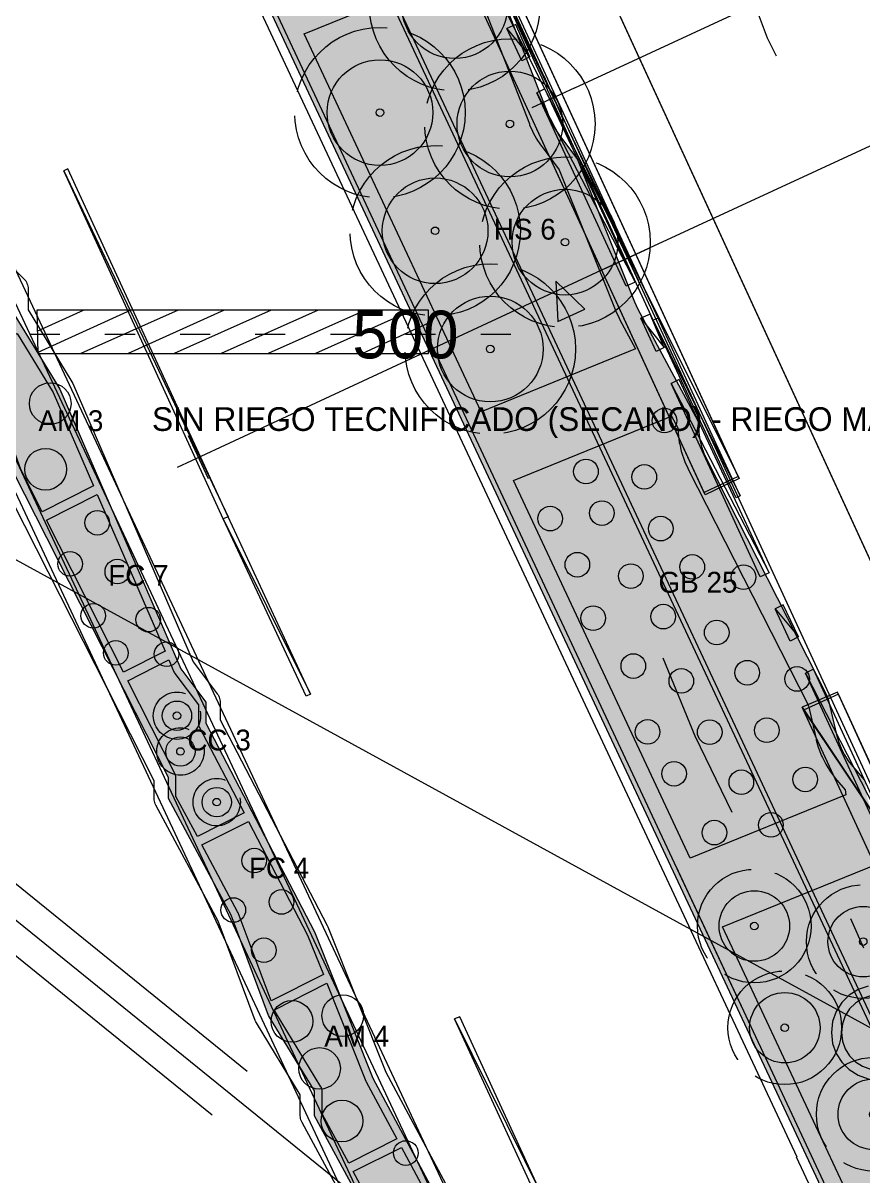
# Model space of a CAD drawing. Header units: metres. Extents: x 1 to 213, y 1 to 147.
# Drawn here: x 95.3 to 104.17, y 90.21 to 102.38 of the extents above; entities that cross this region are included whole.
import ezdxf

# ---------------------------------------------------------------- set-up
doc = ezdxf.new("R2010")
doc.units = ezdxf.units.M
doc.linetypes.add('DASHED', pattern=[1.524, 1.27, -0.254])
doc.layers.get('0').update_dxf_attribs({"lineweight": 0, "plot": 0})
for name, color, linetype, lineweight, plot in [('00-BASE-ARQUITECTURA', 8, 'Continuous', 0, False), ('00-BASE-TEXTO', 8, 'Continuous', 0, False), ('PJ-ARBUSTOS', 82, 'Continuous', 0, False), ('PJ-COPA-ADULTA', 8, 'DASHED', 0, False), ('PJ-CUBRESUELOS', 150, 'Continuous', 0, False), ('PJ-ETIQUETAS', 7, 'Continuous', 0, False), ('PJ-GRAVILLA', 42, 'Continuous', 0, False), ('PJ-HERBACEAS', 212, 'Continuous', 0, False), ('PJ-LIMITE-JARDIN', 7, 'Continuous', 0, False), ('PJ-MASAS', 92, 'Continuous', 0, False), ('PJ-MASAS-RELLENO', 92, 'Continuous', 0, False), ('PJ-RIEGO-SECTORES', 5, 'Continuous', 0, False), ('PJ-SECANO', 30, 'Continuous', 0, False)]:
    doc.layers.add(name, color=color, linetype=linetype, lineweight=lineweight, plot=plot)

# ---------------------------------------------------------------- blocks, each defined once
blk = doc.blocks.new('PJ_AM')
blk.add_circle((0, 0), 0.22)
for tag, p, height in [('CODIGO', (0.15, 0.15), 0.2), ('ESPECIE', (0.15, -0.1), 0.15), ('ZONA', (0.15, -0.3), 0.15)]:
    blk.add_attdef(tag, p, '', height=height)
blk = doc.blocks.new('PJ_FC')
blk.add_circle((0, 0), 0.13)
for tag, p, height in [('CODIGO', (0.15, 0.15), 0.2), ('ESPECIE', (0.15, -0.1), 0.15), ('ZONA', (0.15, -0.3), 0.15)]:
    blk.add_attdef(tag, p, '', height=height)
blk = doc.blocks.new('PJ_CC')
for radius in [0.155, 0.04]:
    blk.add_circle((0, 0), radius)
for tag, p, height in [('CODIGO', (0.15, 0.15), 0.2), ('ESPECIE', (0.15, -0.1), 0.15), ('ZONA', (0.15, -0.3), 0.15)]:
    blk.add_attdef(tag, p, '', height=height)
blk = doc.blocks.new('PJ_BA')
for radius in [0.372, 0.04]:
    blk.add_circle((0, 0), radius)
for tag, p, height in [('CODIGO', (0.15, 0.15), 0.2), ('ESPECIE', (0.15, -0.1), 0.15), ('ZONA', (0.15, -0.3), 0.15)]:
    blk.add_attdef(tag, p, '', height=height)
blk = doc.blocks.new('PJ_GB')
blk.add_circle((0, 0), 0.13)
for tag, p, height in [('CODIGO', (0.15, 0.15), 0.2), ('ESPECIE', (0.15, -0.1), 0.15), ('ZONA', (0.15, -0.3), 0.15)]:
    blk.add_attdef(tag, p, '', height=height)
blk = doc.blocks.new('PJ_HS')
for radius in [0.558, 0.04]:
    blk.add_circle((0, 0), radius)
for tag, p, height in [('CODIGO', (0.15, 0.15), 0.2), ('ESPECIE', (0.15, -0.1), 0.15), ('ZONA', (0.15, -0.3), 0.15)]:
    blk.add_attdef(tag, p, '', height=height)

msp = doc.modelspace()

# ---------------------------------------------------------------- hatches: boundary and pattern name
at = {"layer": 'PJ-GRAVILLA'}
h = msp.add_hatch(dxfattribs=at)
h.set_pattern_fill('GRAVEL', scale=0.03)
h.paths.add_polyline_path([(90.399, 107.685), (91.413, 106.759), (92.031, 105.966), (93.089, 104.069), (93.177, 103.628), (93.662, 102.835), (94.059, 101.732), (94.809, 100.409), (94.985, 99.792), (95.206, 99.571), (95.206, 99.307), (95.691, 98.513), (96.97, 95.559), (97.234, 95.206), (97.234, 94.985), (98.381, 92.781), (98.998, 91.237), (99.66, 90.002), (99.66, 89.782), (99.924, 89.473), (100.012, 89.076), (99.704, 88.768), (99.263, 88.988), (99.263, 89.209), (98.381, 90.84), (98.381, 91.105), (97.896, 91.899), (97.499, 92.957), (96.837, 94.192), (96.837, 94.412), (95.206, 97.631), (94.809, 98.734), (94.324, 99.527), (93.927, 100.63), (93.442, 101.424), (92.516, 103.584), (91.943, 104.158), (91.546, 104.29), (91.193, 104.643), (90.928, 104.687), (90.355, 105.084), (90.399, 107.685)])
h = msp.add_hatch(dxfattribs=at)
h.set_pattern_fill('GRAVEL', scale=0.03)
h.paths.add_polyline_path([(96.457, 105.666), (98.275, 106.618), (98.292, 106.626), (98.306, 106.613), (98.72, 106.2), (98.733, 106.186), (98.739, 106.168), (98.923, 105.579), (98.947, 105.515), (98.975, 105.453), (99.009, 105.393), (99.385, 104.792), (99.394, 104.775), (99.402, 104.757), (99.952, 103.304), (99.986, 103.227), (100.028, 103.153), (100.077, 103.085), (100.134, 103.022), (100.262, 102.893), (100.276, 102.878), (100.285, 102.859), (100.855, 101.394), (100.884, 101.327), (100.919, 101.264), (100.96, 101.203), (101.148, 100.953), (101.158, 100.938), (101.165, 100.922), (101.76, 99.436), (101.797, 99.356), (102.429, 98.178), (102.437, 98.16), (102.438, 98.141), (102.438, 98.131), (102.441, 98.056), (102.452, 97.982), (102.469, 97.909), (102.494, 97.838), (102.525, 97.769), (103.794, 95.272), (103.803, 95.249), (103.81, 95.226), (103.893, 94.868), (103.914, 94.794), (103.942, 94.722), (103.977, 94.653), (104.018, 94.588), (104.065, 94.527), (104.189, 94.383), (104.201, 94.368), (104.202, 94.333), (104.21, 94.253), (104.226, 94.175), (104.25, 94.099), (104.281, 94.026), (104.319, 93.956), (104.677, 93.369), (104.686, 93.353), (104.693, 93.337), (105.277, 91.836), (105.307, 91.768), (105.344, 91.702), (105.735, 91.077), (105.744, 91.06), (105.752, 91.042), (106.302, 89.59), (106.336, 89.513), (106.378, 89.439), (106.427, 89.37), (106.484, 89.307), (106.613, 89.178), (106.626, 89.164), (106.627, 89.145), (106.627, 89.137), (106.631, 89.062), (106.641, 88.986), (106.659, 88.913), (106.684, 88.841), (106.715, 88.772), (107.5, 87.241), (107.516, 87.207), (108.087, 85.779), (108.116, 85.715), (108.15, 85.654), (108.19, 85.596), (108.379, 85.344), (108.39, 85.328), (108.398, 85.309), (108.76, 84.302), (108.792, 84.227), (108.83, 84.156), (109.262, 83.449), (109.272, 83.431), (109.28, 83.413), (109.642, 82.406), (109.673, 82.331), (109.712, 82.26), (110.146, 81.551), (110.154, 81.535), (110.161, 81.519), (110.723, 80.075), (110.76, 79.993), (110.806, 79.916), (110.861, 79.845), (111.022, 79.657), (111.036, 79.639), (111.045, 79.619), (111.638, 78.094), (111.675, 78.012), (112.572, 76.303), (112.579, 76.288), (112.584, 76.271), (112.668, 75.906), (112.689, 75.832), (112.717, 75.76), (112.752, 75.692), (112.793, 75.627), (112.84, 75.566), (112.965, 75.42), (112.976, 75.406), (112.985, 75.39), (113.585, 74.103), (113.593, 74.083), (113.594, 74.078), (113.601, 74.011), (113.617, 73.934), (113.64, 73.86), (113.67, 73.787), (113.708, 73.718), (113.752, 73.653), (113.848, 73.524), (113.858, 73.51), (113.865, 73.494), (114.46, 72.008), (114.497, 71.927), (115.128, 70.749), (115.137, 70.732), (115.138, 70.712), (115.138, 70.709), (115.142, 70.632), (115.153, 70.555), (115.171, 70.48), (115.197, 70.407), (115.23, 70.336), (116.011, 68.853), (116.019, 68.835), (116.02, 68.802), (116.028, 68.722), (116.044, 68.644), (116.068, 68.568), (116.099, 68.494), (116.137, 68.424), (116.494, 67.839), (116.504, 67.821), (116.512, 67.802), (116.852, 66.857), (116.88, 66.79), (116.913, 66.726), (116.953, 66.665), (116.997, 66.608), (117.153, 66.426), (117.165, 66.41), (117.167, 66.37), (117.167, 66.37), (117.17, 66.313), (117.182, 66.235), (117.201, 66.158), (117.228, 66.084), (117.262, 66.012), (117.775, 65.06), (117.783, 65.043), (117.789, 65.025), (117.983, 64.407), (118.007, 64.339), (118.038, 64.274), (118.922, 62.589), (118.929, 62.574), (118.934, 62.557), (119.018, 62.192), (119.039, 62.118), (119.067, 62.046), (119.102, 61.977), (119.143, 61.912), (119.19, 61.851), (119.313, 61.709), (119.326, 61.691), (119.335, 61.672), (119.604, 61), (113.028, 61), (113.951, 62.424), (113.988, 62.487), (114.019, 62.554), (114.291, 63.213), (114.301, 63.235), (114.314, 63.255), (114.889, 64.045), (114.931, 64.11), (114.967, 64.179), (114.997, 64.251), (115.019, 64.326), (115.034, 64.402), (115.047, 64.494), (115.051, 64.514), (115.062, 64.531), (115.161, 64.657), (115.206, 64.722), (115.246, 64.792), (115.277, 64.865), (115.302, 64.941), (115.319, 65.019), (115.328, 65.099), (115.329, 65.179), (115.321, 65.258), (115.307, 65.337), (115.284, 65.413), (115.254, 65.487), (96.449, 105.64), (96.442, 105.657), (96.457, 105.666)])
at = {"layer": 'PJ-MASAS-RELLENO'}
for points in [[(99.971, 102.875), (99.979, 102.866), (100.089, 102.756), (100.65, 101.314), (100.653, 101.305), (100.683, 101.238), (100.692, 101.22), (100.727, 101.157), (100.737, 101.14), (100.778, 101.08), (100.784, 101.071), (100.966, 100.83), (101.556, 99.355), (101.56, 99.344), (101.598, 99.263), (101.603, 99.252), (101.771, 98.939), (100.141, 98.275), (98.272, 102.265), (99.917, 102.934), (99.971, 102.875)], [(95.62, 98.476), (96.046, 97.491), (95.505, 97.218), (95.279, 97.663), (94.884, 98.761), (94.881, 98.768), (94.877, 98.775), (94.811, 98.884), (95.239, 99.1), (95.62, 98.476)], [(102.219, 98.103), (102.222, 98.046), (102.224, 98.025), (102.234, 97.951), (102.238, 97.931), (102.255, 97.858), (102.261, 97.838), (102.286, 97.767), (102.293, 97.747), (102.324, 97.679), (102.328, 97.669), (103.595, 95.178), (103.596, 95.174), (103.597, 95.17), (103.679, 94.819), (103.681, 94.808), (103.702, 94.734), (103.709, 94.714), (103.737, 94.642), (103.745, 94.623), (103.78, 94.554), (103.791, 94.536), (103.832, 94.471), (103.844, 94.453), (103.891, 94.392), (103.898, 94.384), (103.987, 94.281), (103.992, 94.231), (103.992, 94.228), (102.349, 93.559), (100.481, 97.549), (102.151, 98.229), (102.219, 98.103)], [(96.802, 95.745), (96.364, 95.523), (95.55, 97.129), (96.086, 97.399), (96.802, 95.745)], [(96.896, 95.527), (96.901, 95.518), (96.906, 95.511), (97.154, 95.179), (97.154, 94.985), (97.155, 94.978), (97.156, 94.97), (97.158, 94.963), (97.16, 94.955), (97.163, 94.948), (97.637, 94.038), (97.144, 93.788), (96.917, 94.212), (96.917, 94.412), (96.917, 94.42), (96.916, 94.427), (96.914, 94.434), (96.912, 94.441), (96.909, 94.448), (96.409, 95.434), (96.842, 95.653), (96.896, 95.527)], [(98.308, 92.747), (98.474, 92.332), (97.923, 92.053), (97.574, 92.985), (97.569, 92.995), (97.191, 93.7), (97.683, 93.949), (98.308, 92.747)], [(104.487, 93.258), (104.489, 93.256), (104.49, 93.253), (105.072, 91.757), (105.076, 91.747), (105.106, 91.679), (105.115, 91.66), (105.152, 91.595), (105.157, 91.586), (105.545, 90.965), (105.547, 90.962), (105.548, 90.959), (106.096, 89.512), (106.1, 89.501), (106.111, 89.476), (104.558, 88.844), (102.689, 92.834), (104.337, 93.505), (104.487, 93.258)], [(98.924, 91.207), (98.928, 91.199), (99.251, 90.596), (98.743, 90.339), (98.461, 90.86), (98.461, 91.105), (98.461, 91.112), (98.46, 91.119), (98.458, 91.126), (98.456, 91.133), (98.453, 91.14), (98.449, 91.147), (97.968, 91.934), (97.959, 91.959), (98.511, 92.239), (98.924, 91.207)], [(99.58, 89.982), (99.58, 89.782), (99.58, 89.774), (99.581, 89.766), (99.583, 89.758), (99.586, 89.75), (99.59, 89.743), (99.594, 89.736), (99.599, 89.73), (99.85, 89.436), (99.893, 89.247), (99.411, 89.003), (99.343, 89.038), (99.343, 89.209), (99.342, 89.217), (99.341, 89.224), (99.339, 89.232), (99.337, 89.24), (99.333, 89.247), (98.79, 90.251), (99.298, 90.507), (99.58, 89.982)]]:
    msp.add_hatch(color=7, dxfattribs=at).paths.add_polyline_path(points)

# ---------------------------------------------------------------- linework, layer by layer
at = {"layer": '00-BASE-ARQUITECTURA'}
for points in [[(132.733, 32.681), (129.96, 38.513), (126.753, 45.678), (123.451, 52.758), (120.043, 60.007), (116.752, 67.225), (113.566, 74.21), (110.402, 81.365), (106.962, 88.477), (103.628, 95.705), (100.348, 102.806), (97.046, 109.993), (93.786, 117.105), (90.42, 124.481), (87.14, 131.54), (83.753, 138.843), (80.652, 145.574)], [(84.028, 140.663), (126.446, 48.45)], [(84.039, 140.642), (126.457, 48.429)], [(102.909, 91.959), (82.451, 135.647)], [(110.857, 74.623), (103.47, 90.403), (103.48, 90.403), (82.356, 135.498)], [(101.131, 101.695), (127.907, 114.088)], [(97.628, 108.945), (97.268, 108.775), (102.856, 97.589), (97.628, 108.945)], [(97.638, 108.924), (97.278, 108.754), (102.866, 97.568), (97.638, 108.924)], [(97.268, 108.775), (102.856, 97.589), (102.496, 97.42), (97.268, 108.775)], [(97.278, 108.754), (102.866, 97.568), (102.507, 97.398), (97.278, 108.754)], [(115.08, 106.087), (101.914, 100.002)], [(100.316, 102.933), (100.274, 102.912), (102.009, 99.261), (100.316, 102.933)], [(100.274, 102.912), (102.009, 99.261), (101.956, 99.24), (100.274, 102.912)], [(102.972, 102.732), (103.163, 102.224), (103.258, 102.034)], [(100.506, 102.362), (100.411, 102.32), (100.655, 102.023), (100.506, 102.362)], [(100.411, 102.32), (100.655, 102.023), (100.57, 101.981), (100.411, 102.32)], [(100.803, 101.822), (101.004, 101.367)], [(101.131, 101.695), (100.676, 101.484)], [(100.813, 101.685), (100.729, 101.642), (101.766, 99.642), (100.813, 101.685)], [(100.729, 101.642), (101.766, 99.642), (101.671, 99.6), (100.729, 101.642)], [(95.776, 100.838), (95.733, 100.817), (97.469, 97.166), (95.776, 100.838)], [(95.733, 100.817), (97.469, 97.166), (97.416, 97.144), (95.733, 100.817)], [(104.581, 91.821), (104.348, 91.715), (88.769, 100.245)], [(93.913, 100.214), (99.205, 88.911)], [(94.051, 100.277), (99.332, 88.985)], [(100.104, 89.355), (95.014, 100.214)], [(99.967, 89.292), (94.876, 100.15)], [(101.586, 100.118), (101.798, 99.663)], [(101.798, 99.663), (101.586, 100.118)], [(101.914, 100.002), (101.459, 99.79)], [(101.459, 99.79), (101.914, 100.002)], [(101.459, 99.79), (97.384, 97.896)], [(100.93, 99.653), (100.951, 99.229), (101.237, 99.356), (100.93, 99.653)], [(95.945, 99.346), (95.448, 99.123)], [(96.442, 99.346), (95.458, 98.901)], [(96.94, 99.346), (95.913, 98.891)], [(97.427, 99.346), (96.411, 98.891)], [(97.924, 99.346), (96.897, 98.891)], [(98.421, 99.346), (97.395, 98.891)], [(98.919, 99.346), (97.892, 98.891)], [(99.416, 99.346), (98.39, 98.891)], [(101.925, 99.303), (101.829, 99.261), (102.073, 98.954), (101.925, 99.303)], [(101.829, 99.261), (102.073, 98.954), (101.988, 98.912), (101.829, 99.261)], [(102.009, 99.261), (101.956, 99.24), (102.877, 97.388), (102.009, 99.261)], [(101.956, 99.24), (102.877, 97.388), (102.835, 97.367), (101.956, 99.24)], [(99.586, 99.208), (98.887, 98.891)], [(95.373, 99.092), (95.691, 99.092)], [(96.167, 99.092), (96.485, 99.092)], [(96.961, 99.092), (97.278, 99.092)], [(97.755, 99.092), (98.072, 99.092)], [(98.548, 99.092), (98.866, 99.092)], [(99.342, 99.092), (99.66, 99.092)], [(100.136, 99.092), (100.453, 99.092)], [(102.231, 98.615), (102.147, 98.573), (103.184, 96.573), (102.231, 98.615)], [(102.147, 98.573), (103.184, 96.573), (103.089, 96.531), (102.147, 98.573)], [(97.046, 98.023), (97.257, 97.568)], [(97.384, 97.896), (96.929, 97.684)], [(97.469, 97.166), (97.416, 97.144), (98.337, 95.292), (97.469, 97.166)], [(97.416, 97.144), (98.337, 95.292), (98.294, 95.271), (97.416, 97.144)], [(103.332, 96.234), (103.247, 96.192), (103.491, 95.896), (103.332, 96.234)], [(103.247, 96.192), (103.491, 95.896), (103.406, 95.853), (103.247, 96.192)], [(102.792, 94.043), (102.401, 94.848), (102.062, 95.673)], [(103.65, 95.557), (103.565, 95.515), (104.592, 93.514), (103.65, 95.557)], [(103.565, 95.515), (104.592, 93.514), (104.507, 93.472), (103.565, 95.515)], [(106.116, 84.085), (92.156, 95.388)], [(97.3, 90.847), (92.463, 94.763), (92.833, 95.229), (97.67, 91.313)], [(103.904, 95.313), (103.533, 95.155), (104.941, 93.049), (103.904, 95.313)], [(103.914, 95.292), (103.544, 95.123), (104.962, 93.017), (103.914, 95.292)], [(103.533, 95.155), (104.941, 93.049), (104.581, 92.879), (103.533, 95.155)], [(103.544, 95.123), (104.962, 93.017), (104.592, 92.858), (103.544, 95.123)], [(115.471, 65.109), (102.2, 93.472)], [(104.041, 92.922), (104.179, 92.615)], [(104.228, 92.21), (104.122, 92.172), (104.028, 92.113), (103.951, 92.035), (103.891, 91.941), (103.853, 91.836), (103.84, 91.72), (103.853, 91.605), (103.891, 91.499), (103.951, 91.406), (104.028, 91.328), (104.122, 91.269), (104.228, 91.231)], [(104.252, 92.107), (104.168, 92.077), (104.095, 92.03), (104.033, 91.969), (103.986, 91.895), (103.956, 91.811), (103.946, 91.72), (103.956, 91.629), (103.986, 91.546), (104.033, 91.472), (104.095, 91.411), (104.168, 91.364), (104.252, 91.334)], [(99.914, 91.884), (99.861, 91.863), (100.782, 90.001), (99.914, 91.884)], [(99.861, 91.863), (100.782, 90.001), (100.729, 89.979), (99.861, 91.863)]]:
    msp.add_lwpolyline(points, dxfattribs=at)
for points in [[(97.564, 106.077), (116.656, 65.299), (116.709, 65.32), (97.607, 106.098)], [(99.586, 99.346), (95.448, 99.346), (95.458, 98.891), (99.586, 98.891)]]:
    msp.add_lwpolyline(points, close=True, dxfattribs=at)
at = {"layer": 'PJ-COPA-ADULTA'}
for centre, radius in [((99.862, 102.562), 0.9), ((99.072, 101.433), 0.9), ((100.444, 101.313), 0.9), ((99.655, 100.185), 0.9), ((101.027, 100.065), 0.9), ((100.237, 98.937), 0.9), ((96.928, 95.065), 0.25), ((96.965, 94.687), 0.25), ((97.348, 94.152), 0.25), ((103.026, 92.844), 0.6), ((104.176, 92.679), 0.6), ((103.348, 91.77), 0.6), ((104.282, 90.856), 0.6)]:
    msp.add_circle(centre, radius, dxfattribs=at)
at = {"layer": 'PJ-LIMITE-JARDIN'}
for points in [[(115.254, 65.487), (96.449, 105.64)], [(99.263, 89.209), (98.381, 90.84), (98.381, 91.105), (97.896, 91.899), (97.499, 92.957), (96.837, 94.192), (96.837, 94.412), (95.206, 97.631), (94.809, 98.734), (94.324, 99.527), (93.927, 100.63), (93.442, 101.424), (92.516, 103.584)], [(93.662, 102.835), (94.059, 101.732), (94.809, 100.409), (94.985, 99.792), (95.206, 99.571), (95.206, 99.307), (95.691, 98.513), (96.97, 95.559), (97.234, 95.206), (97.234, 94.985), (98.381, 92.781), (98.998, 91.237), (99.66, 90.002)], [(100.285, 102.859), (100.855, 101.394), (100.884, 101.327), (100.919, 101.264), (100.96, 101.203), (101.148, 100.953), (101.158, 100.938), (101.165, 100.922), (101.76, 99.436), (101.797, 99.356), (102.429, 98.178), (102.437, 98.16), (102.438, 98.141), (102.438, 98.131), (102.441, 98.056), (102.452, 97.982), (102.469, 97.909), (102.494, 97.838), (102.525, 97.769), (103.794, 95.272), (103.803, 95.249), (103.81, 95.226), (103.893, 94.868), (103.914, 94.794), (103.942, 94.722), (103.977, 94.653), (104.018, 94.588), (104.065, 94.527), (104.189, 94.383)]]:
    msp.add_lwpolyline(points, dxfattribs=at)
at = {"layer": 'PJ-MASAS'}
for points in [[(99.971, 102.875), (99.979, 102.866), (100.089, 102.756), (100.65, 101.314), (100.653, 101.305), (100.683, 101.238), (100.692, 101.22), (100.727, 101.157), (100.737, 101.14), (100.778, 101.08), (100.784, 101.071), (100.966, 100.83), (101.556, 99.355), (101.56, 99.344), (101.598, 99.263), (101.603, 99.252), (101.771, 98.939), (100.141, 98.275), (98.272, 102.265), (99.917, 102.934), (99.971, 102.875)], [(95.62, 98.476), (96.046, 97.491), (95.505, 97.218), (95.279, 97.663), (94.884, 98.761), (94.881, 98.768), (94.877, 98.775), (94.811, 98.884), (95.239, 99.1), (95.62, 98.476)], [(102.219, 98.103), (102.222, 98.046), (102.224, 98.025), (102.234, 97.951), (102.238, 97.931), (102.255, 97.858), (102.261, 97.838), (102.286, 97.767), (102.293, 97.747), (102.324, 97.679), (102.328, 97.669), (103.595, 95.178), (103.596, 95.174), (103.597, 95.17), (103.679, 94.819), (103.681, 94.808), (103.702, 94.734), (103.709, 94.714), (103.737, 94.642), (103.745, 94.623), (103.78, 94.554), (103.791, 94.536), (103.832, 94.471), (103.844, 94.453), (103.891, 94.392), (103.898, 94.384), (103.987, 94.281), (103.992, 94.231), (103.992, 94.228), (102.349, 93.559), (100.481, 97.549), (102.151, 98.229), (102.219, 98.103)], [(96.802, 95.745), (96.364, 95.523), (95.55, 97.129), (96.086, 97.399), (96.802, 95.745)], [(96.896, 95.527), (96.901, 95.518), (96.906, 95.511), (97.154, 95.179), (97.154, 94.985), (97.155, 94.978), (97.156, 94.97), (97.158, 94.963), (97.16, 94.955), (97.163, 94.948), (97.637, 94.038), (97.144, 93.788), (96.917, 94.212), (96.917, 94.412), (96.917, 94.42), (96.916, 94.427), (96.914, 94.434), (96.912, 94.441), (96.909, 94.448), (96.409, 95.434), (96.842, 95.653), (96.896, 95.527)], [(98.308, 92.747), (98.474, 92.332), (97.923, 92.053), (97.574, 92.985), (97.569, 92.995), (97.191, 93.7), (97.683, 93.949), (98.308, 92.747)], [(104.487, 93.258), (104.489, 93.256), (104.49, 93.253), (105.072, 91.757), (105.076, 91.747), (105.106, 91.679), (105.115, 91.66), (105.152, 91.595), (105.157, 91.586), (105.545, 90.965), (105.547, 90.962), (105.548, 90.959), (106.096, 89.512), (106.1, 89.501), (106.111, 89.476), (104.558, 88.844), (102.689, 92.834), (104.337, 93.505), (104.487, 93.258)], [(98.924, 91.207), (98.928, 91.199), (99.251, 90.596), (98.743, 90.339), (98.461, 90.86), (98.461, 91.105), (98.461, 91.112), (98.46, 91.119), (98.458, 91.126), (98.456, 91.133), (98.453, 91.14), (98.449, 91.147), (97.968, 91.934), (97.959, 91.959), (98.511, 92.239), (98.924, 91.207)], [(99.58, 89.982), (99.58, 89.782), (99.58, 89.774), (99.581, 89.766), (99.583, 89.758), (99.586, 89.75), (99.59, 89.743), (99.594, 89.736), (99.599, 89.73), (99.85, 89.436), (99.893, 89.247), (99.411, 89.003), (99.343, 89.038), (99.343, 89.209), (99.342, 89.217), (99.341, 89.224), (99.339, 89.232), (99.337, 89.24), (99.333, 89.247), (98.79, 90.251), (99.298, 90.507), (99.58, 89.982)]]:
    msp.add_lwpolyline(points, close=True, dxfattribs=at)
at = {"layer": 'PJ-RIEGO-SECTORES'}
for points in [[(115.254, 65.487), (96.449, 105.64)], [(100.285, 102.859), (100.855, 101.394), (100.884, 101.327), (100.919, 101.264), (100.96, 101.203), (101.148, 100.953), (101.158, 100.938), (101.165, 100.922), (101.76, 99.436), (101.797, 99.356), (102.429, 98.178), (102.437, 98.16), (102.438, 98.141), (102.438, 98.131), (102.441, 98.056), (102.452, 97.982), (102.469, 97.909), (102.494, 97.838), (102.525, 97.769), (103.794, 95.272), (103.803, 95.249), (103.81, 95.226), (103.893, 94.868), (103.914, 94.794), (103.942, 94.722), (103.977, 94.653), (104.018, 94.588), (104.065, 94.527), (104.189, 94.383)]]:
    msp.add_lwpolyline(points, dxfattribs=at)
at = {"layer": 'PJ-SECANO'}
for points in [[(95.119, 99.871), (95.312, 99.678), (95.322, 99.667), (95.331, 99.655), (95.338, 99.642), (95.344, 99.629), (95.349, 99.615), (95.353, 99.601), (95.355, 99.586), (95.356, 99.571), (95.356, 99.349), (95.819, 98.591), (95.829, 98.573), (97.1, 95.634), (97.354, 95.296), (97.362, 95.284), (97.369, 95.272), (97.374, 95.26), (97.379, 95.247), (97.382, 95.233), (97.384, 95.22), (97.384, 95.206), (97.384, 95.022), (98.514, 92.85), (98.52, 92.836), (99.134, 91.301), (99.792, 90.073)], [(99.113, 89.171), (98.249, 90.769), (98.242, 90.782), (98.237, 90.796), (98.234, 90.811), (98.232, 90.825), (98.231, 90.84), (98.231, 91.063), (97.768, 91.82), (97.761, 91.833), (97.755, 91.846), (97.362, 92.895), (96.705, 94.121), (96.699, 94.134), (96.694, 94.148), (96.69, 94.162), (96.688, 94.177), (96.687, 94.192), (96.687, 94.376), (95.072, 97.563)]]:
    msp.add_lwpolyline(points, dxfattribs=at)

# ---------------------------------------------------------------- block references
at = {"layer": 'PJ-ARBUSTOS'}
for name, p in [('PJ_HS', (99.862, 102.562)), ('PJ_HS', (99.072, 101.433)), ('PJ_HS', (100.444, 101.313)), ('PJ_HS', (99.655, 100.185)), ('PJ_HS', (101.027, 100.065)), ('PJ_HS', (100.237, 98.937)), ('PJ_CC', (96.928, 95.065)), ('PJ_CC', (96.965, 94.687)), ('PJ_CC', (97.348, 94.152)), ('PJ_BA', (103.026, 92.844)), ('PJ_BA', (104.176, 92.679)), ('PJ_BA', (103.348, 91.77)), ('PJ_BA', (104.282, 90.856))]:
    msp.add_blockref(name, p, dxfattribs=at)
at = {"layer": 'PJ-CUBRESUELOS'}
for name, p in [('PJ_GB', (102.077, 98.181)), ('PJ_GB', (101.248, 97.643)), ('PJ_GB', (101.864, 97.586)), ('PJ_GB', (100.87, 97.146)), ('PJ_GB', (101.416, 97.204)), ('PJ_FC', (96.086, 97.102)), ('PJ_GB', (102.038, 97.04)), ('PJ_FC', (95.799, 96.668)), ('PJ_GB', (101.157, 96.659)), ('PJ_FC', (96.298, 96.587)), ('PJ_GB', (101.722, 96.539)), ('PJ_GB', (102.371, 96.636)), ('PJ_GB', (102.912, 96.528)), ('PJ_FC', (96.044, 96.12)), ('PJ_FC', (96.625, 96.079)), ('PJ_GB', (101.324, 96.095)), ('PJ_GB', (102.064, 96.111)), ('PJ_GB', (102.629, 95.943)), ('PJ_FC', (96.282, 95.728)), ('PJ_FC', (96.818, 95.714)), ('PJ_GB', (101.748, 95.589)), ('PJ_GB', (102.951, 95.519)), ('PJ_GB', (103.478, 95.453)), ('PJ_GB', (102.255, 95.432)), ('PJ_GB', (101.899, 94.894)), ('PJ_GB', (102.555, 94.891)), ('PJ_GB', (103.158, 94.911)), ('PJ_GB', (102.179, 94.452)), ('PJ_GB', (102.889, 94.362)), ('PJ_GB', (103.564, 94.392)), ('PJ_GB', (103.201, 93.912)), ('PJ_GB', (102.605, 93.83)), ('PJ_FC', (97.744, 93.535)), ('PJ_FC', (97.523, 93.013)), ('PJ_FC', (98.032, 93.098)), ('PJ_FC', (97.846, 92.588)), ('PJ_FC', (99.345, 90.447))]:
    msp.add_blockref(name, p, dxfattribs=at)
at = {"layer": 'PJ-HERBACEAS'}
for p in [(95.589, 98.361), (95.541, 97.667), (98.143, 91.837), (98.679, 91.898), (98.434, 91.34), (98.671, 90.785)]:
    msp.add_blockref('PJ_AM', p, dxfattribs=at)

# ---------------------------------------------------------------- texts
at = {"layer": '00-BASE-TEXTO'}
msp.add_text('500', height=0.503, dxfattribs=at).set_placement((98.781, 98.838))
at = {"layer": 'PJ-ETIQUETAS'}
for s, p in [('HS 6', (100.275, 100.092)), ('AM 3', (95.464, 98.07)), ('FC 7', (96.202, 96.437)), ('GB 25', (102.014, 96.364)), ('CC 3', (97.038, 94.698)), ('FC 4', (97.688, 93.347)), ('AM 4', (98.484, 91.571))]:
    msp.add_text(s, height=0.22, dxfattribs=at).set_placement(p)
at = {"layer": 'PJ-SECANO'}
msp.add_text('SIN RIEGO TECNIFICADO (SECANO) - RIEGO MANUAL DE ESTABLECIMIENTO', height=0.25, dxfattribs=at).set_placement((96.664, 98.072))

doc.saveas('drawing.dxf')
